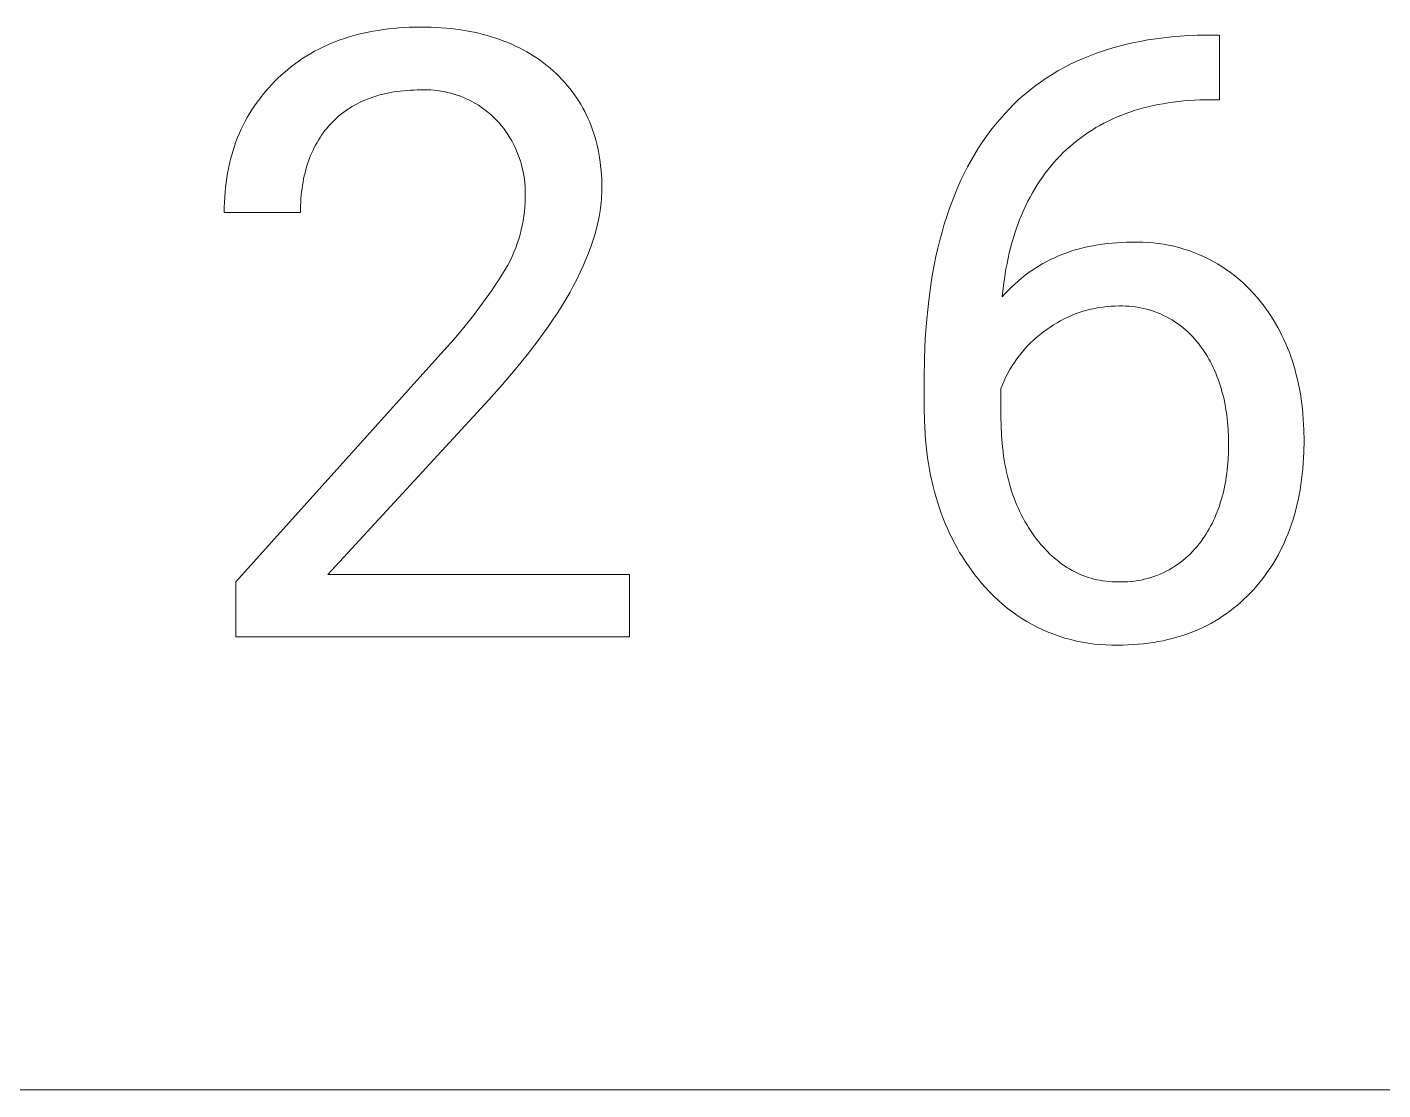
# Model space of a CAD drawing. Header units: millimetres. Extents: x -1480 to 5249, y -840 to 3860.
# Drawn here: x 3875.5 to 4019.3, y -464.2 to -351.6 of the extents above; entities that cross this region are included whole.
import ezdxf

# ---------------------------------------------------------------- set-up
doc = ezdxf.new("R2010")
doc.units = ezdxf.units.MM
doc.header["$MEASUREMENT"] = 0
doc.layers.add('Domyślny', color=7, linetype='Continuous', true_color=0x000000)

msp = doc.modelspace()

# ---------------------------------------------------------------- linework, layer by layer
at = {"layer": 'Domyślny', "color": 18, "lineweight": 15, "true_color": 0x000000}
for p, q in [((3911.69, -352.15), (3912.21, -352.05)), ((3912.21, -352.05), (3912.74, -351.96)), ((3912.74, -351.96), (3913.28, -351.88)), ((3913.28, -351.88), (3913.83, -351.81)), ((3913.83, -351.81), (3914.38, -351.75)), ((3914.38, -351.75), (3914.94, -351.7)), ((3914.94, -351.7), (3915.51, -351.67)), ((3915.51, -351.67), (3916.08, -351.64)), ((3916.08, -351.64), (3916.67, -351.63)), ((3916.67, -351.63), (3917.26, -351.62)), ((3917.26, -351.62), (3918.35, -351.64)), ((3918.35, -351.64), (3918.89, -351.66)), ((3918.89, -351.66), (3919.42, -351.69)), ((3919.42, -351.69), (3919.94, -351.73)), ((3919.94, -351.73), (3920.45, -351.78)), ((3920.45, -351.78), (3920.96, -351.84)), ((3920.96, -351.84), (3921.46, -351.91)), ((3921.46, -351.91), (3921.95, -351.99)), ((3921.95, -351.99), (3922.44, -352.07)), ((3922.44, -352.07), (3922.92, -352.17)), ((3906.88, -353.73), (3907.33, -353.53)), ((3907.33, -353.53), (3907.79, -353.33)), ((3907.79, -353.33), (3908.25, -353.14)), ((3908.25, -353.14), (3908.72, -352.97)), ((3908.72, -352.97), (3909.19, -352.81)), ((3909.19, -352.81), (3909.68, -352.65)), ((3909.68, -352.65), (3910.17, -352.51)), ((3910.17, -352.51), (3910.67, -352.38)), ((3910.67, -352.38), (3911.18, -352.26)), ((3911.18, -352.26), (3911.69, -352.15)), ((3922.92, -352.17), (3923.39, -352.27)), ((3923.39, -352.27), (3923.86, -352.39)), ((3923.86, -352.39), (3924.31, -352.51)), ((3924.31, -352.51), (3924.76, -352.64)), ((3924.76, -352.64), (3925.2, -352.78)), ((3925.2, -352.78), (3925.64, -352.93)), ((3925.64, -352.93), (3926.07, -353.09)), ((3926.07, -353.09), (3926.49, -353.26)), ((3926.49, -353.26), (3926.9, -353.43)), ((3926.9, -353.43), (3927.31, -353.62)), ((3991.16, -353.67), (3991.93, -353.47)), ((3991.93, -353.47), (3992.72, -353.29)), ((3992.72, -353.29), (3993.53, -353.13)), ((3993.53, -353.13), (3994.35, -352.98)), ((3994.35, -352.98), (3995.18, -352.86)), ((3995.18, -352.86), (3996.03, -352.75)), ((3996.03, -352.75), (3996.89, -352.65)), ((3996.89, -352.65), (3997.76, -352.58)), ((3997.76, -352.58), (3998.66, -352.52)), ((3998.66, -352.52), (3999.56, -352.48)), ((3999.56, -352.48), (4000.48, -352.46)), ((4000.48, -352.46), (4001.94, -352.46)), ((4001.94, -352.46), (4001.94, -359.32)), ((3904.36, -355.19), (3904.76, -354.92)), ((3904.76, -354.92), (3905.17, -354.66)), ((3905.17, -354.66), (3905.59, -354.41)), ((3905.59, -354.41), (3906.01, -354.18)), ((3906.01, -354.18), (3906.45, -353.95)), ((3906.45, -353.95), (3906.88, -353.73)), ((3927.31, -353.62), (3927.71, -353.81)), ((3927.71, -353.81), (3928.1, -354.02)), ((3928.1, -354.02), (3928.49, -354.23)), ((3928.49, -354.23), (3928.86, -354.45)), ((3928.86, -354.45), (3929.23, -354.68)), ((3929.23, -354.68), (3929.6, -354.92)), ((3929.6, -354.92), (3929.95, -355.17)), ((3986.8, -355.24), (3987.49, -354.93)), ((3987.49, -354.93), (3988.19, -354.65)), ((3988.19, -354.65), (3988.91, -354.38)), ((3988.91, -354.38), (3989.65, -354.12)), ((3989.65, -354.12), (3990.39, -353.89)), ((3990.39, -353.89), (3991.16, -353.67)), ((3902.47, -356.71), (3902.83, -356.38)), ((3902.83, -356.38), (3903.2, -356.07)), ((3903.2, -356.07), (3903.58, -355.77)), ((3903.58, -355.77), (3903.97, -355.48)), ((3903.97, -355.48), (3904.36, -355.19)), ((3929.95, -355.17), (3930.3, -355.43)), ((3930.3, -355.43), (3930.64, -355.7)), ((3930.64, -355.7), (3930.98, -355.97)), ((3930.98, -355.97), (3931.3, -356.26)), ((3931.3, -356.26), (3931.62, -356.55)), ((3984.18, -356.64), (3984.81, -356.26)), ((3984.81, -356.26), (3985.46, -355.9)), ((3985.46, -355.9), (3986.12, -355.56)), ((3986.12, -355.56), (3986.8, -355.24)), ((3901.1, -358.09), (3901.42, -357.74)), ((3901.42, -357.74), (3901.76, -357.39)), ((3901.76, -357.39), (3902.11, -357.04)), ((3902.11, -357.04), (3902.47, -356.71)), ((3931.62, -356.55), (3931.93, -356.85)), ((3931.93, -356.85), (3932.23, -357.16)), ((3932.23, -357.16), (3932.52, -357.47)), ((3932.52, -357.47), (3932.79, -357.79)), ((3932.79, -357.79), (3933.06, -358.12)), ((3981.79, -358.32), (3982.37, -357.88)), ((3982.37, -357.88), (3982.96, -357.45)), ((3982.96, -357.45), (3983.56, -357.03)), ((3983.56, -357.03), (3984.18, -356.64)), ((3899.9, -359.58), (3900.18, -359.2)), ((3900.18, -359.2), (3900.47, -358.82)), ((3900.47, -358.82), (3900.78, -358.46)), ((3900.78, -358.46), (3901.1, -358.09)), ((3911.6, -359.24), (3911.32, -359.36)), ((3911.89, -359.13), (3911.6, -359.24)), ((3912.19, -359.03), (3911.89, -359.13)), ((3912.49, -358.93), (3912.19, -359.03)), ((3912.79, -358.84), (3912.49, -358.93)), ((3913.11, -358.76), (3912.79, -358.84)), ((3913.42, -358.68), (3913.11, -358.76)), ((3913.74, -358.61), (3913.42, -358.68)), ((3914.07, -358.55), (3913.74, -358.61)), ((3914.4, -358.49), (3914.07, -358.55)), ((3914.74, -358.44), (3914.4, -358.49)), ((3915.08, -358.4), (3914.74, -358.44)), ((3915.43, -358.36), (3915.08, -358.4)), ((3915.79, -358.33), (3915.43, -358.36)), ((3916.15, -358.3), (3915.79, -358.33)), ((3916.51, -358.29), (3916.15, -358.3)), ((3916.88, -358.28), (3916.51, -358.29)), ((3917.26, -358.27), (3916.88, -358.28)), ((3917.61, -358.26), (3917.26, -358.27)), ((3917.97, -358.27), (3917.61, -358.26)), ((3918.33, -358.28), (3917.97, -358.27)), ((3918.68, -358.3), (3918.33, -358.28)), ((3919.04, -358.34), (3918.68, -358.3)), ((3919.39, -358.39), (3919.04, -358.34)), ((3919.74, -358.45), (3919.39, -358.39)), ((3920.09, -358.53), (3919.74, -358.45)), ((3920.44, -358.61), (3920.09, -358.53)), ((3920.78, -358.71), (3920.44, -358.61)), ((3921.12, -358.82), (3920.78, -358.71)), ((3921.46, -358.94), (3921.12, -358.82)), ((3921.79, -359.07), (3921.46, -358.94)), ((3922.12, -359.22), (3921.79, -359.07)), ((3922.44, -359.37), (3922.12, -359.22)), ((3933.06, -358.12), (3933.32, -358.45)), ((3933.32, -358.45), (3933.57, -358.79)), ((3933.57, -358.79), (3933.8, -359.13)), ((3933.8, -359.13), (3934.03, -359.48)), ((3980.15, -359.78), (3980.68, -359.27)), ((3980.68, -359.27), (3981.23, -358.79)), ((3981.23, -358.79), (3981.79, -358.32)), ((4000.43, -359.32), (3999.85, -359.33)), ((4001.94, -359.32), (4000.43, -359.32)), ((3898.87, -361.18), (3899.11, -360.77)), ((3899.11, -360.77), (3899.36, -360.37)), ((3899.36, -360.37), (3899.62, -359.97)), ((3899.62, -359.97), (3899.9, -359.58)), ((3909, -360.7), (3908.76, -360.88)), ((3909.23, -360.53), (3909, -360.7)), ((3909.48, -360.36), (3909.23, -360.53)), ((3909.72, -360.19), (3909.48, -360.36)), ((3909.98, -360.04), (3909.72, -360.19)), ((3910.23, -359.89), (3909.98, -360.04)), ((3910.5, -359.74), (3910.23, -359.89)), ((3910.77, -359.61), (3910.5, -359.74)), ((3911.04, -359.48), (3910.77, -359.61)), ((3911.32, -359.36), (3911.04, -359.48)), ((3922.76, -359.54), (3922.44, -359.37)), ((3923.07, -359.71), (3922.76, -359.54)), ((3923.37, -359.9), (3923.07, -359.71)), ((3923.67, -360.1), (3923.37, -359.9)), ((3923.96, -360.3), (3923.67, -360.1)), ((3924.24, -360.52), (3923.96, -360.3)), ((3924.52, -360.75), (3924.24, -360.52)), ((3924.79, -360.98), (3924.52, -360.75)), ((3934.03, -359.48), (3934.25, -359.84)), ((3934.25, -359.84), (3934.45, -360.2)), ((3934.45, -360.2), (3934.65, -360.56)), ((3934.65, -360.56), (3934.83, -360.94)), ((3979.13, -360.83), (3979.63, -360.3)), ((3979.63, -360.3), (3980.15, -359.78)), ((3992.42, -360.63), (3991.95, -360.8)), ((3992.9, -360.47), (3992.42, -360.63)), ((3993.39, -360.32), (3992.9, -360.47)), ((3993.89, -360.18), (3993.39, -360.32)), ((3994.39, -360.05), (3993.89, -360.18)), ((3994.91, -359.93), (3994.39, -360.05)), ((3995.43, -359.83), (3994.91, -359.93)), ((3995.95, -359.73), (3995.43, -359.83)), ((3996.49, -359.64), (3995.95, -359.73)), ((3997.03, -359.56), (3996.49, -359.64)), ((3997.58, -359.5), (3997.03, -359.56)), ((3998.13, -359.44), (3997.58, -359.5)), ((3998.7, -359.39), (3998.13, -359.44)), ((3999.27, -359.36), (3998.7, -359.39)), ((3999.85, -359.33), (3999.27, -359.36)), ((3898.22, -362.44), (3898.43, -362.01)), ((3898.43, -362.01), (3898.65, -361.59)), ((3898.65, -361.59), (3898.87, -361.18)), ((3907.48, -362.12), (3907.29, -362.35)), ((3907.68, -361.9), (3907.48, -362.12)), ((3907.89, -361.68), (3907.68, -361.9)), ((3908.1, -361.47), (3907.89, -361.68)), ((3908.32, -361.27), (3908.1, -361.47)), ((3908.54, -361.07), (3908.32, -361.27)), ((3908.76, -360.88), (3908.54, -361.07)), ((3925.05, -361.23), (3924.79, -360.98)), ((3925.3, -361.48), (3925.05, -361.23)), ((3925.56, -361.77), (3925.3, -361.48)), ((3925.81, -362.07), (3925.56, -361.77)), ((3926.05, -362.37), (3925.81, -362.07)), ((3934.83, -360.94), (3935.01, -361.32)), ((3935.01, -361.32), (3935.18, -361.7)), ((3935.18, -361.7), (3935.33, -362.09)), ((3935.33, -362.09), (3935.48, -362.49)), ((3977.7, -362.55), (3978.16, -361.96)), ((3978.16, -361.96), (3978.64, -361.39)), ((3978.64, -361.39), (3979.13, -360.83)), ((3989.26, -362.03), (3988.84, -362.27)), ((3989.69, -361.8), (3989.26, -362.03)), ((3990.13, -361.58), (3989.69, -361.8)), ((3990.57, -361.37), (3990.13, -361.58)), ((3991.02, -361.17), (3990.57, -361.37)), ((3991.48, -360.98), (3991.02, -361.17)), ((3991.95, -360.8), (3991.48, -360.98)), ((3897.67, -363.76), (3897.84, -363.32)), ((3897.84, -363.32), (3898.03, -362.87)), ((3898.03, -362.87), (3898.22, -362.44)), ((3906.42, -363.58), (3906.26, -363.84)), ((3906.58, -363.32), (3906.42, -363.58)), ((3906.75, -363.07), (3906.58, -363.32)), ((3906.92, -362.83), (3906.75, -363.07)), ((3907.1, -362.59), (3906.92, -362.83)), ((3907.29, -362.35), (3907.1, -362.59)), ((3926.28, -362.69), (3926.05, -362.37)), ((3926.5, -363.01), (3926.28, -362.69)), ((3926.7, -363.34), (3926.5, -363.01)), ((3926.9, -363.68), (3926.7, -363.34)), ((3935.48, -362.49), (3935.61, -362.9)), ((3935.61, -362.9), (3935.74, -363.31)), ((3935.74, -363.31), (3935.85, -363.72)), ((3976.82, -363.78), (3977.25, -363.16)), ((3977.25, -363.16), (3977.7, -362.55)), ((3986.84, -363.64), (3986.46, -363.94)), ((3987.23, -363.35), (3986.84, -363.64)), ((3987.62, -363.06), (3987.23, -363.35)), ((3988.02, -362.79), (3987.62, -363.06)), ((3988.42, -362.53), (3988.02, -362.79)), ((3988.84, -362.27), (3988.42, -362.53)), ((3897.22, -365.15), (3897.36, -364.68)), ((3897.36, -364.68), (3897.51, -364.22)), ((3897.51, -364.22), (3897.67, -363.76)), ((3905.71, -364.94), (3905.58, -365.22)), ((3905.84, -364.65), (3905.71, -364.94)), ((3905.97, -364.38), (3905.84, -364.65)), ((3906.11, -364.11), (3905.97, -364.38)), ((3906.26, -363.84), (3906.11, -364.11)), ((3927.08, -364.02), (3926.9, -363.68)), ((3927.25, -364.37), (3927.08, -364.02)), ((3927.41, -364.72), (3927.25, -364.37)), ((3927.56, -365.08), (3927.41, -364.72)), ((3935.85, -363.72), (3935.96, -364.14)), ((3935.96, -364.14), (3936.05, -364.57)), ((3936.05, -364.57), (3936.14, -365)), ((3936.14, -365), (3936.21, -365.44)), ((3975.6, -365.74), (3975.99, -365.07)), ((3975.99, -365.07), (3976.4, -364.42)), ((3976.4, -364.42), (3976.82, -363.78)), ((3985.38, -364.92), (3985.03, -365.26)), ((3985.73, -364.58), (3985.38, -364.92)), ((3986.09, -364.26), (3985.73, -364.58)), ((3986.46, -363.94), (3986.09, -364.26)), ((3896.87, -366.59), (3896.98, -366.1)), ((3896.98, -366.1), (3897.09, -365.62)), ((3897.09, -365.62), (3897.22, -365.15)), ((3905.16, -366.42), (3905.07, -366.73)), ((3905.26, -366.11), (3905.16, -366.42)), ((3905.36, -365.81), (3905.26, -366.11)), ((3905.47, -365.51), (3905.36, -365.81)), ((3905.58, -365.22), (3905.47, -365.51)), ((3927.7, -365.45), (3927.56, -365.08)), ((3927.82, -365.82), (3927.7, -365.45)), ((3927.93, -366.19), (3927.82, -365.82)), ((3928.02, -366.57), (3927.93, -366.19)), ((3936.21, -365.44), (3936.28, -365.89)), ((3936.28, -365.89), (3936.33, -366.34)), ((3936.33, -366.34), (3936.38, -366.8)), ((3974.87, -367.13), (3975.23, -366.43)), ((3975.23, -366.43), (3975.6, -365.74)), ((3984.06, -366.35), (3983.75, -366.73)), ((3984.37, -365.98), (3984.06, -366.35)), ((3984.7, -365.62), (3984.37, -365.98)), ((3985.03, -365.26), (3984.7, -365.62)), ((3896.62, -368.09), (3896.69, -367.58)), ((3896.69, -367.58), (3896.78, -367.08)), ((3896.78, -367.08), (3896.87, -366.59)), ((3904.84, -367.7), (3904.78, -368.04)), ((3904.91, -367.38), (3904.84, -367.7)), ((3904.99, -367.05), (3904.91, -367.38)), ((3905.07, -366.73), (3904.99, -367.05)), ((3928.11, -366.95), (3928.02, -366.57)), ((3928.18, -367.33), (3928.11, -366.95)), ((3928.24, -367.72), (3928.18, -367.33)), ((3928.28, -368.1), (3928.24, -367.72)), ((3936.38, -366.8), (3936.41, -367.26)), ((3936.41, -367.26), (3936.44, -367.73)), ((3936.44, -367.73), (3936.45, -368.21)), ((3974.19, -368.59), (3974.52, -367.85)), ((3974.52, -367.85), (3974.87, -367.13)), ((3982.88, -367.91), (3982.61, -368.33)), ((3983.16, -367.51), (3982.88, -367.91)), ((3983.45, -367.11), (3983.16, -367.51)), ((3983.75, -366.73), (3983.45, -367.11)), ((3896.47, -369.65), (3896.51, -369.12)), ((3896.51, -369.12), (3896.56, -368.6)), ((3896.56, -368.6), (3896.62, -368.09)), ((3904.63, -369.07), (3904.59, -369.42)), ((3904.67, -368.72), (3904.63, -369.07)), ((3904.72, -368.38), (3904.67, -368.72)), ((3904.78, -368.04), (3904.72, -368.38)), ((3928.31, -368.49), (3928.28, -368.1)), ((3928.33, -368.88), (3928.31, -368.49)), ((3928.32, -369.66), (3928.33, -369.27)), ((3928.33, -369.27), (3928.33, -368.88)), ((3936.45, -369.28), (3936.43, -369.58)), ((3936.45, -368.21), (3936.46, -368.69)), ((3936.46, -368.69), (3936.45, -368.99)), ((3936.45, -368.99), (3936.45, -369.28)), ((3973.58, -370.11), (3973.88, -369.34)), ((3973.88, -369.34), (3974.19, -368.59)), ((3982.1, -369.18), (3981.85, -369.62)), ((3982.35, -368.75), (3982.1, -369.18)), ((3982.61, -368.33), (3982.35, -368.75)), ((3896.42, -370.72), (3896.44, -370.18)), ((3896.42, -371.27), (3896.42, -370.72)), ((3896.44, -370.18), (3896.47, -369.65)), ((3904.52, -370.52), (3904.51, -370.89)), ((3904.54, -370.15), (3904.52, -370.52)), ((3904.56, -369.78), (3904.54, -370.15)), ((3904.59, -369.42), (3904.56, -369.78)), ((3928.25, -371.15), (3928.29, -370.65)), ((3928.29, -370.65), (3928.32, -370.16)), ((3928.32, -370.16), (3928.32, -369.66)), ((3936.31, -370.79), (3936.27, -371.1)), ((3936.35, -370.48), (3936.31, -370.79)), ((3936.38, -370.18), (3936.35, -370.48)), ((3936.41, -369.88), (3936.38, -370.18)), ((3936.43, -369.58), (3936.41, -369.88)), ((3973.29, -370.89), (3973.58, -370.11)), ((3981.39, -370.52), (3981.18, -370.98)), ((3981.62, -370.06), (3981.39, -370.52)), ((3981.85, -369.62), (3981.62, -370.06)), ((3904.51, -371.27), (3896.42, -371.27)), ((3904.51, -370.89), (3904.51, -371.27)), ((3928.02, -372.63), (3928.11, -372.14)), ((3928.11, -372.14), (3928.19, -371.64)), ((3928.19, -371.64), (3928.25, -371.15)), ((3936.17, -371.71), (3936.04, -372.34)), ((3936.27, -371.1), (3936.17, -371.71)), ((3972.76, -372.51), (3973.02, -371.69)), ((3973.02, -371.69), (3973.29, -370.89)), ((3980.77, -371.94), (3980.59, -372.43)), ((3980.97, -371.46), (3980.77, -371.94)), ((3981.18, -370.98), (3980.97, -371.46)), ((3927.65, -374.08), (3927.79, -373.6)), ((3927.79, -373.6), (3927.91, -373.11)), ((3927.91, -373.11), (3928.02, -372.63)), ((3935.71, -373.61), (3935.51, -374.26)), ((3935.89, -372.97), (3935.71, -373.61)), ((3936.04, -372.34), (3935.89, -372.97)), ((3972.29, -374.19), (3972.52, -373.34)), ((3972.52, -373.34), (3972.76, -372.51)), ((3980.24, -373.44), (3980.08, -373.95)), ((3980.41, -372.93), (3980.24, -373.44)), ((3980.59, -372.43), (3980.41, -372.93)), ((3927.14, -375.48), (3927.32, -375.02)), ((3927.32, -375.02), (3927.49, -374.55)), ((3927.49, -374.55), (3927.65, -374.08)), ((3935.29, -374.91), (3935.04, -375.57)), ((3935.51, -374.26), (3935.29, -374.91)), ((3971.88, -375.93), (3972.08, -375.05)), ((3972.08, -375.05), (3972.29, -374.19)), ((3979.78, -375.01), (3979.65, -375.55)), ((3979.92, -374.48), (3979.78, -375.01)), ((3980.08, -373.95), (3979.92, -374.48)), ((3986.65, -375.23), (3987.11, -375.1)), ((3987.11, -375.1), (3987.58, -374.98)), ((3987.58, -374.98), (3988.05, -374.88)), ((3988.05, -374.88), (3988.54, -374.78)), ((3988.54, -374.78), (3989.03, -374.69)), ((3989.03, -374.69), (3989.53, -374.62)), ((3989.53, -374.62), (3990.03, -374.56)), ((3990.03, -374.56), (3990.54, -374.51)), ((3990.54, -374.51), (3991.06, -374.47)), ((3991.06, -374.47), (3991.59, -374.44)), ((3991.59, -374.44), (3992.12, -374.42)), ((3992.12, -374.42), (3992.66, -374.42)), ((3992.66, -374.42), (3993.22, -374.4)), ((3993.22, -374.4), (3993.77, -374.41)), ((3993.77, -374.41), (3994.33, -374.44)), ((3994.33, -374.44), (3994.89, -374.48)), ((3994.89, -374.48), (3995.44, -374.54)), ((3995.44, -374.54), (3995.99, -374.62)), ((3995.99, -374.62), (3996.54, -374.72)), ((3996.54, -374.72), (3997.08, -374.84)), ((3997.08, -374.84), (3997.62, -374.98)), ((3997.62, -374.98), (3998.16, -375.13)), ((3998.16, -375.13), (3998.69, -375.3)), ((3926.49, -376.83), (3926.72, -376.38)), ((3926.72, -376.38), (3926.94, -375.94)), ((3926.94, -375.94), (3927.14, -375.48)), ((3934.77, -376.24), (3934.48, -376.92)), ((3935.04, -375.57), (3934.77, -376.24)), ((3971.69, -376.83), (3971.88, -375.93)), ((3979.52, -376.1), (3979.41, -376.66)), ((3979.65, -375.55), (3979.52, -376.1)), ((3983.21, -376.68), (3983.62, -376.46)), ((3983.62, -376.46), (3984.03, -376.25)), ((3984.03, -376.25), (3984.45, -376.05)), ((3984.45, -376.05), (3984.87, -375.86)), ((3984.87, -375.86), (3985.31, -375.69)), ((3985.31, -375.69), (3985.75, -375.52)), ((3985.75, -375.52), (3986.19, -375.37)), ((3986.19, -375.37), (3986.65, -375.23)), ((3998.69, -375.3), (3999.21, -375.49)), ((3999.21, -375.49), (3999.73, -375.7)), ((3999.73, -375.7), (4000.24, -375.93)), ((4000.24, -375.93), (4000.74, -376.17)), ((4000.74, -376.17), (4001.23, -376.43)), ((4001.23, -376.43), (4001.72, -376.7)), ((3925.64, -378.21), (3926.49, -376.83)), ((3934.17, -377.6), (3933.83, -378.29)), ((3934.48, -376.92), (3934.17, -377.6)), ((3971.37, -378.68), (3971.52, -377.75)), ((3971.52, -377.75), (3971.69, -376.83)), ((3979.2, -377.81), (3979.03, -378.98)), ((3979.3, -377.23), (3979.2, -377.81)), ((3979.41, -376.66), (3979.3, -377.23)), ((3980.93, -378.23), (3981.29, -377.95)), ((3981.29, -377.95), (3981.66, -377.67)), ((3981.66, -377.67), (3982.04, -377.4)), ((3982.04, -377.4), (3982.42, -377.15)), ((3982.42, -377.15), (3982.81, -376.91)), ((3982.81, -376.91), (3983.21, -376.68)), ((4001.72, -376.7), (4002.19, -376.99)), ((4002.19, -376.99), (4002.66, -377.3)), ((4002.66, -377.3), (4003.11, -377.63)), ((4003.11, -377.63), (4003.55, -377.96)), ((4003.55, -377.96), (4003.98, -378.32)), ((3924.75, -379.56), (3925.64, -378.21)), ((3933.46, -378.99), (3933.08, -379.69)), ((3933.83, -378.29), (3933.46, -378.99)), ((3971.11, -380.58), (3971.37, -378.68)), ((3979.03, -378.98), (3978.9, -380.2)), ((3979.55, -379.5), (3979.89, -379.17)), ((3979.89, -379.17), (3980.23, -378.84)), ((3980.23, -378.84), (3980.58, -378.53)), ((3980.58, -378.53), (3980.93, -378.23)), ((4003.98, -378.32), (4004.4, -378.68)), ((4004.4, -378.68), (4004.81, -379.06)), ((4004.81, -379.06), (4005.2, -379.46)), ((3922.85, -382.18), (3923.82, -380.88)), ((3923.82, -380.88), (3924.75, -379.56)), ((3932.67, -380.4), (3932.24, -381.12)), ((3933.08, -379.69), (3932.67, -380.4)), ((3970.9, -382.56), (3971.11, -380.58)), ((3978.9, -380.2), (3979.22, -379.84)), ((3979.22, -379.84), (3979.55, -379.5)), ((4005.2, -379.46), (4005.58, -379.87)), ((4005.58, -379.87), (4005.95, -380.29)), ((4005.95, -380.29), (4006.25, -380.66)), ((4006.25, -380.66), (4006.55, -381.03)), ((3921.84, -383.45), (3922.85, -382.18)), ((3931.78, -381.85), (3931.3, -382.58)), ((3932.24, -381.12), (3931.78, -381.85)), ((3986.25, -382.17), (3985.86, -382.35)), ((3986.65, -382.01), (3986.25, -382.17)), ((3987.06, -381.87), (3986.65, -382.01)), ((3987.47, -381.73), (3987.06, -381.87)), ((3987.88, -381.61), (3987.47, -381.73)), ((3988.3, -381.51), (3987.88, -381.61)), ((3988.72, -381.42), (3988.3, -381.51)), ((3989.15, -381.34), (3988.72, -381.42)), ((3989.57, -381.28), (3989.15, -381.34)), ((3990, -381.23), (3989.57, -381.28)), ((3990.43, -381.19), (3990, -381.23)), ((3990.86, -381.17), (3990.43, -381.19)), ((3991.29, -381.16), (3990.86, -381.17)), ((3991.64, -381.16), (3991.29, -381.16)), ((3991.99, -381.17), (3991.64, -381.16)), ((3992.33, -381.18), (3991.99, -381.17)), ((3992.68, -381.22), (3992.33, -381.18)), ((3993.02, -381.26), (3992.68, -381.22)), ((3993.37, -381.31), (3993.02, -381.26)), ((3993.71, -381.38), (3993.37, -381.31)), ((3994.05, -381.46), (3993.71, -381.38)), ((3994.38, -381.55), (3994.05, -381.46)), ((3994.71, -381.65), (3994.38, -381.55)), ((3995.04, -381.76), (3994.71, -381.65)), ((3995.37, -381.88), (3995.04, -381.76)), ((3995.69, -382.01), (3995.37, -381.88)), ((3996, -382.16), (3995.69, -382.01)), ((3996.31, -382.31), (3996, -382.16)), ((3996.62, -382.48), (3996.31, -382.31)), ((4006.55, -381.03), (4006.83, -381.41)), ((4006.83, -381.41), (4007.11, -381.8)), ((4007.11, -381.8), (4007.38, -382.2)), ((4007.38, -382.2), (4007.63, -382.6)), ((3920.79, -384.68), (3921.84, -383.45)), ((3930.8, -383.32), (3929.72, -384.82)), ((3931.3, -382.58), (3930.8, -383.32)), ((3970.75, -384.6), (3970.9, -382.56)), ((3983.63, -383.65), (3983.27, -383.91)), ((3983.98, -383.4), (3983.63, -383.65)), ((3984.34, -383.17), (3983.98, -383.4)), ((3984.71, -382.94), (3984.34, -383.17)), ((3985.09, -382.73), (3984.71, -382.94)), ((3985.47, -382.53), (3985.09, -382.73)), ((3985.86, -382.35), (3985.47, -382.53)), ((3996.92, -382.65), (3996.62, -382.48)), ((3997.21, -382.84), (3996.92, -382.65)), ((3997.5, -383.03), (3997.21, -382.84)), ((3997.78, -383.24), (3997.5, -383.03)), ((3998.05, -383.45), (3997.78, -383.24)), ((3998.32, -383.68), (3998.05, -383.45)), ((3998.58, -383.91), (3998.32, -383.68)), ((4007.63, -382.6), (4007.88, -383.01)), ((4007.88, -383.01), (4008.12, -383.43)), ((4008.12, -383.43), (4008.35, -383.85)), ((3919.7, -385.88), (3920.79, -384.68)), ((3929.72, -384.82), (3928.55, -386.35)), ((3970.66, -386.7), (3970.75, -384.6)), ((3981.91, -385.08), (3981.59, -385.4)), ((3982.23, -384.77), (3981.91, -385.08)), ((3982.57, -384.47), (3982.23, -384.77)), ((3982.91, -384.18), (3982.57, -384.47)), ((3983.27, -383.91), (3982.91, -384.18)), ((3998.83, -384.15), (3998.58, -383.91)), ((3999.07, -384.4), (3998.83, -384.15)), ((3999.3, -384.66), (3999.07, -384.4)), ((3999.52, -384.92), (3999.3, -384.66)), ((3999.74, -385.19), (3999.52, -384.92)), ((3999.93, -385.45), (3999.74, -385.19)), ((4008.35, -383.85), (4008.56, -384.28)), ((4008.56, -384.28), (4008.77, -384.71)), ((4008.77, -384.71), (4008.97, -385.16)), ((4008.97, -385.16), (4009.16, -385.61)), ((3897.65, -410.39), (3919.7, -385.88)), ((3928.55, -386.35), (3927.28, -387.9)), ((3980.72, -386.41), (3980.45, -386.77)), ((3981, -386.06), (3980.72, -386.41)), ((3981.29, -385.72), (3981, -386.06)), ((3981.59, -385.4), (3981.29, -385.72)), ((4000.12, -385.71), (3999.93, -385.45)), ((4000.3, -385.98), (4000.12, -385.71)), ((4000.48, -386.25), (4000.3, -385.98)), ((4000.65, -386.53), (4000.48, -386.25)), ((4000.81, -386.81), (4000.65, -386.53)), ((4009.16, -385.61), (4009.34, -386.06)), ((4009.34, -386.06), (4009.51, -386.53)), ((4009.51, -386.53), (4009.67, -387)), ((3927.28, -387.9), (3925.92, -389.49)), ((3970.64, -388.87), (3970.66, -386.7)), ((3979.72, -387.9), (3979.5, -388.29)), ((3979.95, -387.52), (3979.72, -387.9)), ((3980.19, -387.14), (3979.95, -387.52)), ((3980.45, -386.77), (3980.19, -387.14)), ((4000.97, -387.09), (4000.81, -386.81)), ((4001.12, -387.38), (4000.97, -387.09)), ((4001.27, -387.68), (4001.12, -387.38)), ((4001.41, -387.98), (4001.27, -387.68)), ((4001.54, -388.28), (4001.41, -387.98)), ((4009.67, -387), (4009.81, -387.47)), ((4009.81, -387.47), (4009.95, -387.96)), ((4009.95, -387.96), (4010.08, -388.45)), ((3925.92, -389.49), (3924.47, -391.1)), ((3970.64, -391.96), (3970.64, -388.87)), ((3978.93, -389.51), (3978.77, -389.92)), ((3979.11, -389.09), (3978.93, -389.51)), ((3979.3, -388.69), (3979.11, -389.09)), ((3979.5, -388.29), (3979.3, -388.69)), ((4001.66, -388.59), (4001.54, -388.28)), ((4001.79, -388.91), (4001.66, -388.59)), ((4001.9, -389.23), (4001.79, -388.91)), ((4002.01, -389.55), (4001.9, -389.23)), ((4010.08, -388.45), (4010.21, -388.94)), ((4010.21, -388.94), (4010.32, -389.45)), ((4010.32, -389.45), (4010.42, -389.96)), ((3978.77, -389.92), (3978.77, -392.88)), ((4002.11, -389.88), (4002.01, -389.55)), ((4002.2, -390.22), (4002.11, -389.88)), ((4002.29, -390.56), (4002.2, -390.22)), ((4002.38, -390.9), (4002.29, -390.56)), ((4002.45, -391.25), (4002.38, -390.9)), ((4010.42, -389.96), (4010.51, -390.47)), ((4010.51, -390.47), (4010.59, -391)), ((3924.47, -391.1), (3907.4, -409.61)), ((3970.66, -393.33), (3970.64, -391.96)), ((4002.53, -391.6), (4002.45, -391.25)), ((4002.59, -391.96), (4002.53, -391.6)), ((4002.65, -392.33), (4002.59, -391.96)), ((4002.7, -392.69), (4002.65, -392.33)), ((4010.59, -391), (4010.66, -391.53)), ((4010.66, -391.53), (4010.72, -392.07)), ((4010.72, -392.07), (4010.78, -392.61)), ((3970.72, -394.67), (3970.66, -393.33)), ((3978.77, -392.88), (3978.78, -393.85)), ((4002.75, -393.07), (4002.7, -392.69)), ((4002.79, -393.44), (4002.75, -393.07)), ((4002.85, -394.22), (4002.79, -393.44)), ((4010.78, -392.61), (4010.82, -393.16)), ((4010.82, -393.16), (4010.85, -393.72)), ((4010.85, -393.72), (4010.88, -394.28)), ((3970.77, -395.33), (3970.72, -394.67)), ((3978.78, -393.85), (3978.82, -394.81)), ((3978.82, -394.81), (3978.89, -395.73)), ((4002.89, -395.01), (4002.85, -394.22)), ((4002.9, -395.81), (4002.89, -395.01)), ((4010.88, -394.28), (4010.9, -395.43)), ((3970.84, -395.97), (3970.77, -395.33)), ((3970.91, -396.61), (3970.84, -395.97)), ((3970.99, -397.25), (3970.91, -396.61)), ((3978.89, -395.73), (3978.99, -396.63)), ((3978.99, -396.63), (3979.05, -397.07)), ((4002.85, -397.41), (4002.89, -396.62)), ((4002.89, -396.62), (4002.9, -395.81)), ((4010.88, -396.65), (4010.85, -397.25)), ((4010.9, -395.43), (4010.88, -396.65)), ((3971.09, -397.87), (3970.99, -397.25)), ((3971.19, -398.49), (3971.09, -397.87)), ((3979.05, -397.07), (3979.12, -397.51)), ((3979.12, -397.51), (3979.19, -397.94)), ((3979.19, -397.94), (3979.27, -398.36)), ((4002.79, -398.17), (4002.85, -397.41)), ((4010.81, -397.83), (4010.77, -398.41)), ((4010.85, -397.25), (4010.81, -397.83)), ((3971.31, -399.1), (3971.19, -398.49)), ((3971.44, -399.7), (3971.31, -399.1)), ((3979.27, -398.36), (3979.36, -398.78)), ((3979.36, -398.78), (3979.45, -399.19)), ((3979.45, -399.19), (3979.55, -399.6)), ((4002.6, -399.65), (4002.65, -399.29)), ((4002.65, -399.29), (4002.71, -398.92)), ((4002.71, -398.92), (4002.75, -398.55)), ((4002.75, -398.55), (4002.79, -398.17)), ((4010.64, -399.55), (4010.57, -400.11)), ((4010.71, -398.99), (4010.64, -399.55)), ((4010.77, -398.41), (4010.71, -398.99)), ((3971.58, -400.29), (3971.44, -399.7)), ((3971.73, -400.87), (3971.58, -400.29)), ((3971.89, -401.45), (3971.73, -400.87)), ((3979.55, -399.6), (3979.66, -400)), ((3979.66, -400), (3979.77, -400.39)), ((3979.77, -400.39), (3979.9, -400.78)), ((3979.9, -400.78), (3980.02, -401.16)), ((4002.31, -401.04), (4002.39, -400.7)), ((4002.39, -400.7), (4002.46, -400.36)), ((4002.46, -400.36), (4002.53, -400)), ((4002.53, -400), (4002.6, -399.65)), ((4010.48, -400.66), (4010.38, -401.2)), ((4010.57, -400.11), (4010.48, -400.66)), ((3972.06, -402.02), (3971.89, -401.45)), ((3972.24, -402.58), (3972.06, -402.02)), ((3980.02, -401.16), (3980.16, -401.53)), ((3980.16, -401.53), (3980.3, -401.9)), ((3980.3, -401.9), (3980.45, -402.27)), ((3980.45, -402.27), (3980.61, -402.63)), ((4001.8, -402.68), (4001.92, -402.36)), ((4001.92, -402.36), (4002.02, -402.04)), ((4002.02, -402.04), (4002.12, -401.71)), ((4002.12, -401.71), (4002.22, -401.38)), ((4002.22, -401.38), (4002.31, -401.04)), ((4010.15, -402.26), (4010.02, -402.78)), ((4010.27, -401.74), (4010.15, -402.26)), ((4010.38, -401.2), (4010.27, -401.74)), ((3972.44, -403.13), (3972.24, -402.58)), ((3972.64, -403.68), (3972.44, -403.13)), ((3972.86, -404.21), (3972.64, -403.68)), ((3980.61, -402.63), (3980.77, -402.98)), ((3980.77, -402.98), (3980.94, -403.32)), ((3980.94, -403.32), (3981.12, -403.66)), ((3981.12, -403.66), (3981.3, -404)), ((4001.29, -403.9), (4001.43, -403.6)), ((4001.43, -403.6), (4001.56, -403.3)), ((4001.56, -403.3), (4001.69, -402.99)), ((4001.69, -402.99), (4001.8, -402.68)), ((4009.73, -403.8), (4009.57, -404.29)), ((4009.88, -403.29), (4009.73, -403.8)), ((4010.02, -402.78), (4009.88, -403.29)), ((3973.09, -404.74), (3972.86, -404.21)), ((3973.33, -405.26), (3973.09, -404.74)), ((3973.58, -405.78), (3973.33, -405.26)), ((3981.3, -404), (3981.5, -404.33)), ((3981.5, -404.33), (3981.69, -404.65)), ((3981.69, -404.65), (3981.9, -404.97)), ((3981.9, -404.97), (3982.11, -405.28)), ((3982.11, -405.28), (3982.33, -405.58)), ((4000.34, -405.59), (4000.52, -405.32)), ((4000.52, -405.32), (4000.68, -405.05)), ((4000.68, -405.05), (4000.85, -404.77)), ((4000.85, -404.77), (4001, -404.48)), ((4001, -404.48), (4001.15, -404.2)), ((4001.15, -404.2), (4001.29, -403.9)), ((4009.21, -405.26), (4009.02, -405.73)), ((4009.4, -404.78), (4009.21, -405.26)), ((4009.57, -404.29), (4009.4, -404.78)), ((3973.84, -406.28), (3973.58, -405.78)), ((3974.11, -406.78), (3973.84, -406.28)), ((3982.33, -405.58), (3982.55, -405.88)), ((3982.55, -405.88), (3982.78, -406.16)), ((3982.78, -406.16), (3983.01, -406.44)), ((3983.01, -406.44), (3983.24, -406.7)), ((3983.24, -406.7), (3983.48, -406.96)), ((3999.33, -406.91), (3999.56, -406.64)), ((3999.56, -406.64), (3999.78, -406.37)), ((3999.78, -406.37), (3999.98, -406.11)), ((3999.98, -406.11), (4000.16, -405.85)), ((4000.16, -405.85), (4000.34, -405.59)), ((4008.6, -406.66), (4008.38, -407.11)), ((4008.82, -406.2), (4008.6, -406.66)), ((4009.02, -405.73), (4008.82, -406.2)), ((3974.39, -407.27), (3974.11, -406.78)), ((3974.69, -407.75), (3974.39, -407.27)), ((3974.99, -408.22), (3974.69, -407.75)), ((3983.48, -406.96), (3983.72, -407.21)), ((3983.72, -407.21), (3983.96, -407.45)), ((3983.96, -407.45), (3984.21, -407.68)), ((3984.21, -407.68), (3984.46, -407.9)), ((3984.46, -407.9), (3984.71, -408.11)), ((3984.71, -408.11), (3984.97, -408.31)), ((3997.77, -408.34), (3998.05, -408.13)), ((3998.05, -408.13), (3998.33, -407.9)), ((3998.33, -407.9), (3998.59, -407.67)), ((3998.59, -407.67), (3998.85, -407.42)), ((3998.85, -407.42), (3999.09, -407.17)), ((3999.09, -407.17), (3999.33, -406.91)), ((4007.9, -407.98), (4007.65, -408.41)), ((4008.15, -407.55), (4007.9, -407.98)), ((4008.38, -407.11), (4008.15, -407.55)), ((3907.4, -409.61), (3939.39, -409.61)), ((3939.39, -409.61), (3939.39, -416.22)), ((3975.31, -408.69), (3974.99, -408.22)), ((3975.64, -409.15), (3975.31, -408.69)), ((3975.98, -409.6), (3975.64, -409.15)), ((3976.33, -410.04), (3975.98, -409.6)), ((3984.97, -408.31), (3985.23, -408.51)), ((3985.23, -408.51), (3985.49, -408.69)), ((3985.49, -408.69), (3985.76, -408.86)), ((3985.76, -408.86), (3986.03, -409.03)), ((3986.03, -409.03), (3986.31, -409.19)), ((3986.31, -409.19), (3986.59, -409.33)), ((3986.59, -409.33), (3986.87, -409.47)), ((3986.87, -409.47), (3987.15, -409.6)), ((3987.15, -409.6), (3987.44, -409.72)), ((3995.31, -409.71), (3995.64, -409.57)), ((3995.64, -409.57), (3995.96, -409.43)), ((3995.96, -409.43), (3996.28, -409.27)), ((3996.28, -409.27), (3996.59, -409.11)), ((3996.59, -409.11), (3996.89, -408.93)), ((3996.89, -408.93), (3997.19, -408.74)), ((3997.19, -408.74), (3997.49, -408.55)), ((3997.49, -408.55), (3997.77, -408.34)), ((4007.1, -409.24), (4006.82, -409.65)), ((4007.38, -408.83), (4007.1, -409.24)), ((4007.65, -408.41), (4007.38, -408.83)), ((3897.65, -416.22), (3897.65, -410.39)), ((3976.72, -410.53), (3976.33, -410.04)), ((3977.13, -411.01), (3976.72, -410.53)), ((3977.56, -411.47), (3977.13, -411.01)), ((3987.44, -409.72), (3987.73, -409.82)), ((3987.73, -409.82), (3988.03, -409.92)), ((3988.03, -409.92), (3988.32, -410.01)), ((3988.32, -410.01), (3988.63, -410.1)), ((3988.63, -410.1), (3988.93, -410.17)), ((3988.93, -410.17), (3989.24, -410.23)), ((3989.24, -410.23), (3989.55, -410.28)), ((3989.55, -410.28), (3989.87, -410.32)), ((3989.87, -410.32), (3990.18, -410.36)), ((3990.18, -410.36), (3990.51, -410.38)), ((3990.51, -410.38), (3990.83, -410.4)), ((3990.83, -410.4), (3991.16, -410.4)), ((3991.16, -410.4), (3991.51, -410.41)), ((3991.51, -410.41), (3991.86, -410.4)), ((3991.86, -410.4), (3992.22, -410.39)), ((3992.22, -410.39), (3992.57, -410.36)), ((3992.57, -410.36), (3992.92, -410.32)), ((3992.92, -410.32), (3993.27, -410.26)), ((3993.27, -410.26), (3993.62, -410.2)), ((3993.62, -410.2), (3993.96, -410.12)), ((3993.96, -410.12), (3994.3, -410.04)), ((3994.3, -410.04), (3994.64, -409.94)), ((3994.64, -409.94), (3994.98, -409.83)), ((3994.98, -409.83), (3995.31, -409.71)), ((4005.89, -410.81), (4005.57, -411.19)), ((4006.21, -410.43), (4005.89, -410.81)), ((4006.52, -410.04), (4006.21, -410.43)), ((4006.82, -409.65), (4006.52, -410.04)), ((3978.01, -411.92), (3977.56, -411.47)), ((3978.47, -412.35), (3978.01, -411.92)), ((3978.94, -412.77), (3978.47, -412.35)), ((4004.52, -412.24), (4004.16, -412.57)), ((4004.88, -411.9), (4004.52, -412.24)), ((4005.23, -411.55), (4004.88, -411.9)), ((4005.57, -411.19), (4005.23, -411.55)), ((3979.43, -413.17), (3978.94, -412.77)), ((3979.93, -413.55), (3979.43, -413.17)), ((3980.45, -413.92), (3979.93, -413.55)), ((3980.97, -414.27), (3980.45, -413.92)), ((4002.65, -413.77), (4002.25, -414.04)), ((4003.04, -413.49), (4002.65, -413.77)), ((4003.42, -413.2), (4003.04, -413.49)), ((4003.8, -412.89), (4003.42, -413.2)), ((4004.16, -412.57), (4003.8, -412.89)), ((3981.51, -414.59), (3980.97, -414.27)), ((3982.06, -414.9), (3981.51, -414.59)), ((3982.62, -415.19), (3982.06, -414.9)), ((3983.19, -415.47), (3982.62, -415.19)), ((4000.16, -415.23), (3999.72, -415.43)), ((4000.6, -415.01), (4000.16, -415.23)), ((4001.02, -414.79), (4000.6, -415.01)), ((4001.44, -414.55), (4001.02, -414.79)), ((4001.85, -414.3), (4001.44, -414.55)), ((4002.25, -414.04), (4001.85, -414.3)), ((3939.39, -416.22), (3897.65, -416.22)), ((3983.77, -415.72), (3983.19, -415.47)), ((3984.36, -415.95), (3983.77, -415.72)), ((3984.95, -416.16), (3984.36, -415.95)), ((3985.55, -416.35), (3984.95, -416.16)), ((3986.16, -416.52), (3985.55, -416.35)), ((3986.77, -416.67), (3986.16, -416.52)), ((3987.39, -416.79), (3986.77, -416.67)), ((3988.01, -416.9), (3987.39, -416.79)), ((3994.94, -416.82), (3994.42, -416.89)), ((3995.45, -416.73), (3994.94, -416.82)), ((3995.95, -416.63), (3995.45, -416.73)), ((3996.45, -416.52), (3995.95, -416.63)), ((3996.94, -416.4), (3996.45, -416.52)), ((3997.42, -416.27), (3996.94, -416.4)), ((3997.9, -416.12), (3997.42, -416.27)), ((3998.36, -415.97), (3997.9, -416.12)), ((3998.82, -415.8), (3998.36, -415.97)), ((3999.28, -415.62), (3998.82, -415.8)), ((3999.72, -415.43), (3999.28, -415.62)), ((3988.64, -416.98), (3988.01, -416.9)), ((3989.27, -417.04), (3988.64, -416.98)), ((3989.9, -417.08), (3989.27, -417.04)), ((3990.53, -417.1), (3989.9, -417.08)), ((3991.16, -417.1), (3990.53, -417.1)), ((3991.72, -417.09), (3991.16, -417.1)), ((3992.27, -417.08), (3991.72, -417.09)), ((3992.82, -417.05), (3992.27, -417.08)), ((3993.36, -417.01), (3992.82, -417.05)), ((3993.89, -416.96), (3993.36, -417.01)), ((3994.42, -416.89), (3993.89, -416.96)), ((2706.18, -464.22), (5248.87, -464.22))]:
    msp.add_line(p, q, dxfattribs=at)

doc.saveas('drawing.dxf')
